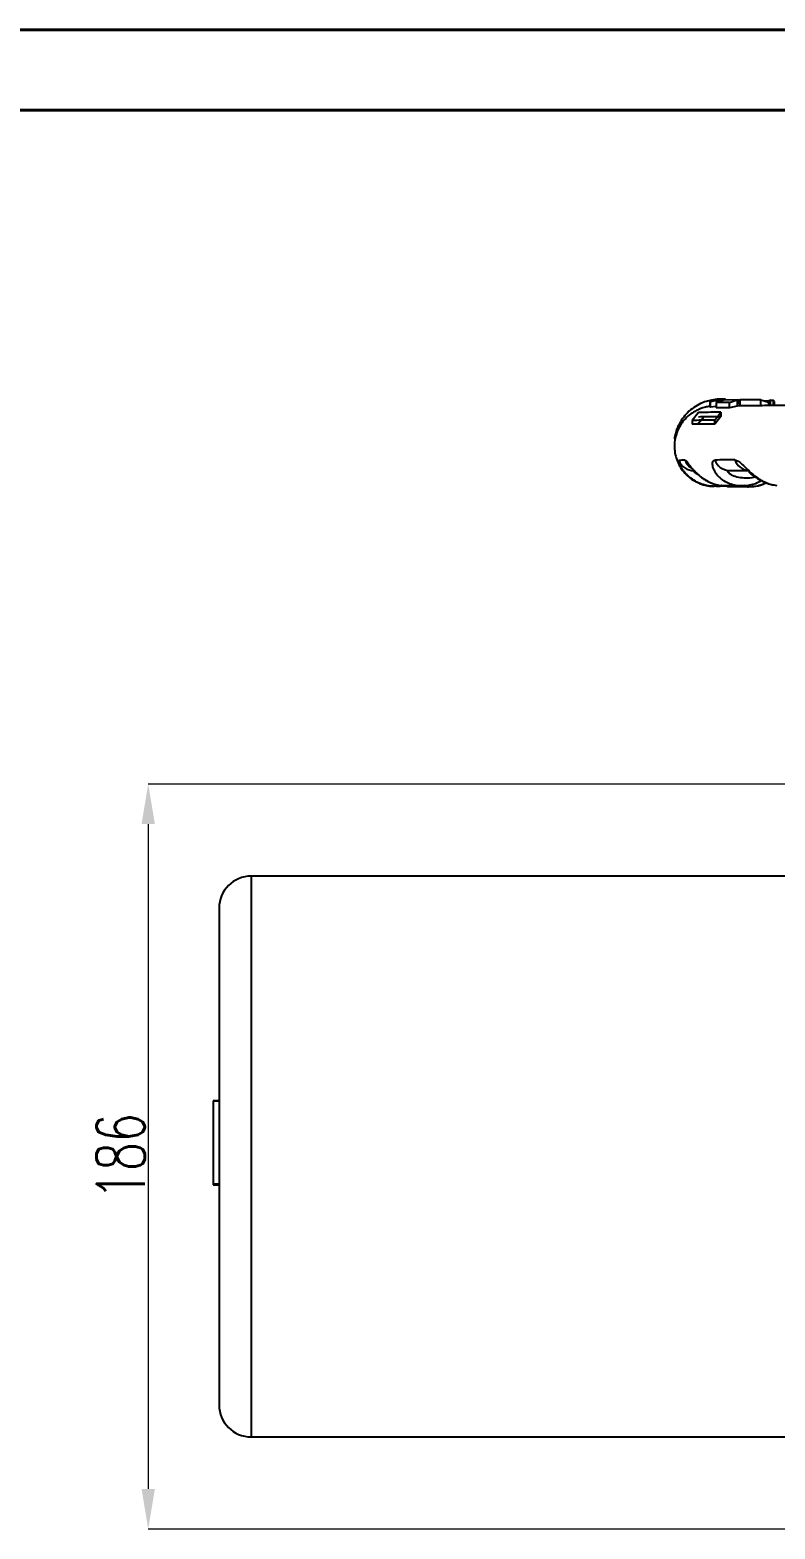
# Model space of a CAD drawing. Header units: millimetres. Extents: x 2379 to 4059, y 879 to 2067.
# Drawn here: x 3220.6 to 3406.5, y 1692.9 to 2067.1 of the extents above; entities that cross this region are included whole.
import ezdxf

# ---------------------------------------------------------------- set-up
doc = ezdxf.new("R2010")
doc.units = ezdxf.units.MM
doc.layers.add('AM_5', color=3, linetype='Continuous', lineweight=25)
doc.layers.add('粗实线', color=7, linetype='Continuous', lineweight=40)
doc.styles.add('SLDTEXTSTYLE1', font='txt.shx', dxfattribs={"width": 0.7, "bigfont": 'gbcbig.shx'})
doc.dimstyles.new('SLDDIMSTYLE12$0', dxfattribs={"dimtxt": 12, "dimasz": 10, "dimexe": 0, "dimexo": 0.0625, "dimgap": 0.875, "dimtad": 1, "dimdec": 1, "dimlfac": 1.8, "dimrnd": 1e-09, "dimzin": 12, "dimdsep": 46, "dimtxsty": 'SLDTEXTSTYLE1', "dimcen": 0.09, "dimdle": 8.16, "dimclrd": 3, "dimclre": 3, "dimadec": 0, "dimazin": 3, "dimtfac": 1, "dimtdec": 1, "dimtofl": 0, "dimtmove": 0, "dimatfit": 3, "dimfxl": 0, "dimfrac": 2, "dimtolj": 1, "dimlwd": 5, "dimlwe": 5, "dimarcsym": 0})

# ---------------------------------------------------------------- blocks, each defined once
blk = doc.blocks.new('*D33')
at = {"layer": 'AM_5', "color": 3, "lineweight": 5, "transparency": 16777216}
blk.add_line((3416.69, 1878.88), (3250.07, 1878.88), dxfattribs=at)
at = {"layer": 'AM_5', "color": 3, "linetype": 'Continuous', "lineweight": 5, "transparency": 16777216}
for p, q in [((3250.07, 1868.88), (3250.07, 1702.88)), ((3416.69, 1692.88), (3250.07, 1692.88))]:
    blk.add_line(p, q, dxfattribs=at)
at = {"layer": 'AM_5', "color": 3, "transparency": 16777216}
for points in [[(3248.4, 1868.88), (3251.73, 1868.88), (3250.07, 1878.88)], [(3248.4, 1702.88), (3251.73, 1702.88), (3250.07, 1692.88)]]:
    blk.add_solid(points, dxfattribs=at)
at = {"layer": 'Defpoints', "color": 0, "transparency": 16777216}
for p in [(3416.75, 1878.88), (3250.07, 1692.88), (3416.75, 1692.88)]:
    blk.add_point(p, dxfattribs=at)
at = {"layer": 'AM_5', "color": 0, "transparency": 16777216, "insert": (3243.19, 1785.88), "char_height": 12, "attachment_point": 5, "rotation": 90, "style": 'SLDTEXTSTYLE1'}
blk.add_mtext('\\A1;186', dxfattribs=at)

msp = doc.modelspace()

# ---------------------------------------------------------------- linework, layer by layer
at = {"color": 7, "linetype": 'Continuous', "lineweight": 25}
for p, q in [((3391.859, 1974.731), (3390.268, 1974.365)), ((3390.446, 1974.368), (3390.268, 1974.365)), ((3390.268, 1974.365), (3390.268, 1972.96)), ((3390.446, 1972.963), (3390.268, 1972.96)), ((3390.446, 1974.368), (3392.949, 1974.862)), ((3390.446, 1972.963), (3390.446, 1974.368)), ((3391.82, 1973.124), (3390.446, 1972.963)), ((3392.05, 1974.928), (3390.658, 1974.704)), ((3391.859, 1974.731), (3390.658, 1974.704)), ((3393.682, 1974.739), (3391.82, 1974.124)), ((3395.176, 1974.16), (3391.82, 1974.124)), ((3391.82, 1974.124), (3391.82, 1972.78)), ((3395.176, 1972.808), (3391.82, 1972.78)), ((3393.21, 1974.953), (3392.05, 1974.928)), ((3392.949, 1974.862), (3394.136, 1975.005)), ((3393.234, 1974.955), (3393.21, 1974.953)), ((3393.96, 1975.002), (3393.234, 1974.955)), ((3397.021, 1974.772), (3393.682, 1974.739)), ((3394.136, 1975.005), (3393.96, 1975.002)), ((3395.176, 1974.16), (3397.021, 1974.772)), ((3395.176, 1972.808), (3395.176, 1974.16)), ((3397.021, 1973.237), (3395.176, 1972.808)), ((3397.021, 1974.772), (3397.021, 1973.237)), ((3397.564, 1974.723), (3397.04, 1974.767)), ((3397.06, 1974.801), (3397.225, 1974.783)), ((3397.707, 1973.925), (3397.343, 1974.064)), ((3397.707, 1974.777), (3397.707, 1973.31)), ((3402.947, 1974.814), (3404.88, 1974.18)), ((3402.947, 1973.342), (3402.947, 1974.814)), ((3403.609, 1974.597), (3405.057, 1974.591)), ((3404.88, 1974.18), (3404.88, 1973.352)), ((3404.88, 1973.616), (3405.268, 1973.407)), ((3405.268, 1973.407), (3404.88, 1973.4)), ((3405.341, 1974.757), (3405.057, 1974.591)), ((3405.057, 1974.591), (3405.057, 1973.52)), ((3405.341, 1974.757), (3406.067, 1974.754)), ((3405.341, 1973.354), (3405.341, 1974.757)), ((3406.366, 1974.428), (3406.067, 1974.754)), ((3406.067, 1974.754), (3406.067, 1973.358)), ((3406.366, 1973.359), (3406.366, 1974.428)), ((3383.176, 1968.862), (3383.176, 1969.768)), ((3387.389, 1971.634), (3385.842, 1969.659)), ((3385.842, 1969.659), (3385.842, 1968.714)), ((3387.131, 1968.739), (3388.786, 1970.608)), ((3391.458, 1969.759), (3392.956, 1971.714)), ((3392.956, 1970.641), (3391.458, 1968.76)), ((3391.458, 1968.76), (3391.458, 1969.759)), ((3392.956, 1971.714), (3392.956, 1970.641)), ((3382.03, 1967.574), (3381.434, 1965.427)), ((3381.434, 1965.427), (3381.434, 1965.077)), ((3381.585, 1965.077), (3381.434, 1965.077)), ((3382.03, 1966.68), (3381.813, 1965.899)), ((3382.041, 1967.596), (3382.03, 1967.574)), ((3382.03, 1966.68), (3382.03, 1967.574)), ((3382.041, 1966.704), (3382.03, 1966.68)), ((3382.041, 1966.704), (3382.041, 1967.596)), ((3395.023, 1957.196), (3399.933, 1957.222)), ((3395.023, 1957.196), (3400.052, 1957.192)), ((3390.436, 1953.264), (3390.348, 1953.268)), ((3390.355, 1953.276), (3390.39, 1953.286)), ((3390.39, 1953.286), (3390.436, 1953.311)), ((3390.48, 1953.276), (3390.436, 1953.311)), ((3390.48, 1953.276), (3390.437, 1953.264)), ((3390.748, 1953.243), (3390.721, 1953.275)), ((3391.428, 1953.268), (3393.341, 1953.339)), ((3392.669, 1953.357), (3393.15, 1953.462)), ((3394.566, 1953.196), (3393.864, 1953.341)), ((3394.653, 1953.187), (3394.489, 1953.221)), ((3394.566, 1953.196), (3394.489, 1953.221)), ((3394.61, 1953.196), (3394.566, 1953.196)), ((3395.182, 1953.207), (3394.653, 1953.187)), ((3395.179, 1953.188), (3395.557, 1953.137)), ((3397.326, 1953.289), (3395.182, 1953.207)), ((3397.232, 1953.372), (3397.41, 1953.4)), ((3398.916, 1953.428), (3397.327, 1953.361)), ((3397.327, 1953.361), (3397.41, 1953.4)), ((3398.307, 1953.314), (3398.659, 1953.38)), ((3399.003, 1953.154), (3400.205, 1953.202)), ((3399.604, 1953.106), (3399.9, 1953.104)), ((3416.75, 1855.879), (3275.75, 1855.879)), ((3266.25, 1799.807), (3267.75, 1799.807)), ((3266.25, 1799.807), (3266.25, 1779.074)), ((3267.75, 1799.807), (3266.25, 1799.807)), ((3266.25, 1799.807), (3266.25, 1799.807)), ((3266.25, 1779.074), (3267.75, 1779.074)), ((3266.25, 1779.074), (3266.25, 1778.841)), ((3266.25, 1778.841), (3267.75, 1778.841)), ((3275.75, 1715.879), (3416.75, 1715.879))]:
    msp.add_line(p, q, dxfattribs=at)
at = {"color": 7, "linetype": 'Continuous', "lineweight": 25, "flags": 128}
msp.add_lwpolyline([(3275.75, 1855.879), (3275.75, 1855.701), (3275.75, 1855.167), (3275.75, 1854.28), (3275.75, 1853.044), (3275.75, 1851.466), (3275.75, 1849.554), (3275.75, 1847.317), (3275.75, 1844.767), (3275.75, 1841.917), (3275.75, 1838.782), (3275.75, 1835.377), (3275.75, 1831.72), (3275.75, 1827.829), (3275.75, 1823.724), (3275.75, 1819.427), (3275.75, 1814.959), (3275.75, 1810.342), (3275.75, 1805.601), (3275.75, 1800.759), (3275.75, 1795.842), (3275.75, 1790.873), (3275.75, 1785.879), (3275.75, 1780.886), (3275.75, 1775.917), (3275.75, 1771), (3275.75, 1766.158), (3275.75, 1761.417), (3275.75, 1756.8), (3275.75, 1752.332), (3275.75, 1748.035), (3275.75, 1743.93), (3275.75, 1740.039), (3275.75, 1736.382), (3275.75, 1732.977), (3275.75, 1729.842), (3275.75, 1726.992), (3275.75, 1724.442), (3275.75, 1722.205), (3275.75, 1720.293), (3275.75, 1718.715), (3275.75, 1717.479), (3275.75, 1716.592), (3275.75, 1716.058), (3275.75, 1715.879)], dxfattribs=at)
at = {"color": 7, "linetype": 'Continuous', "lineweight": 25}
for centre, radius, start, end in [((3385.398, 1847.258), 112.461, 90.67829, 91.46899), ((3386.246, 1961.095), 3.99, 200.7466, 269.94723), ((3387.8, 1961.11), 3.987, 200.53714, 238.92466), ((3415.143, -1940.58), 3900.426, 90.273673, 90.347423), ((3395.088, 1960.991), 3.796, 198.69099, 269.01094), ((3400.034, 1960.913), 3.692, 197.51104, 268.43264), ((3407.086, 3360.218), 1407.053, 269.518479, 269.594895), ((3275.75, 1847.879), 8, 89.99969, 179.99969), ((3275.75, 1723.879), 8, 179.99969, 269.99969)]:
    msp.add_arc(centre, radius, start, end, dxfattribs=at)
for points, knots in [([(3390.268, 1973.151), (3390.216, 1973.146), (3390.078, 1973.131), (3389.699, 1973.074), (3389.132, 1972.961), (3388.41, 1972.769), (3387.497, 1972.442), (3386.372, 1971.894), (3385.115, 1971.046), (3383.886, 1969.884), (3382.835, 1968.469), (3382.042, 1966.874), (3381.543, 1965.16), (3381.354, 1963.383), (3381.483, 1961.601), (3381.925, 1959.87), (3382.667, 1958.244), (3383.685, 1956.776), (3384.944, 1955.513), (3386.31, 1954.56), (3387.568, 1953.953), (3388.564, 1953.612), (3389.325, 1953.424), (3389.897, 1953.323), (3390.221, 1953.28), (3390.324, 1953.27), (3390.348, 1953.268)], [0, 0, 0, 0, 0.0148867, 0.0392673, 0.0620584, 0.0873333, 0.1182037, 0.1585511, 0.2087423, 0.2639748, 0.320539, 0.3773811, 0.4342854, 0.491206, 0.5481328, 0.6050646, 0.6620035, 0.7189518, 0.7759064, 0.832816, 0.878701, 0.9113007, 0.9380514, 0.963413, 0.9915051, 1, 1, 1, 1]), ([(3390.655, 1974.705), (3390.224, 1974.623), (3389.125, 1974.413), (3387.484, 1973.701), (3385.778, 1972.629), (3384.31, 1971.319), (3383.542, 1970.269), (3383.176, 1969.768)], [0, 0, 0, 0, 0.1436466, 0.3657796, 0.5794741, 0.7996194, 1, 1, 1, 1]), ([(3396.892, 1974.587), (3397.046, 1974.572), (3397.369, 1974.541), (3397.591, 1974.431), (3397.707, 1974.374)], [0, 0, 0, 0, 0.4794776, 1, 1, 1, 1]), ([(3396.892, 1974.396), (3396.983, 1974.378), (3397.3, 1974.317), (3397.538, 1974.215), (3397.707, 1974.143)], [0, 0, 0, 0, 0.2892723, 1, 1, 1, 1]), ([(3396.892, 1974.238), (3396.965, 1974.218), (3397.25, 1974.142), (3397.512, 1973.999), (3397.707, 1973.892)], [0, 0, 0, 0, 0.2547132, 1, 1, 1, 1]), ([(3397.707, 1974.646), (3397.706, 1974.647), (3397.486, 1974.712), (3397.253, 1974.693), (3397.021, 1974.673)], [0, 0, 0, 0, 0.0059339, 1, 1, 1, 1]), ([(3397.707, 1973.85), (3397.545, 1973.945), (3397.326, 1974.074), (3397.083, 1974.142), (3397.021, 1974.16)], [0, 0, 0, 0, 0.7422142, 1, 1, 1, 1]), ([(3551.751, 1973.556), (3549.353, 1973.556), (3545.971, 1973.556), (3540.968, 1973.556), (3536.677, 1973.555), (3531.573, 1973.554), (3526.231, 1973.552), (3520.665, 1973.55), (3514.963, 1973.548), (3509.178, 1973.544), (3503.353, 1973.541), (3497.523, 1973.537), (3491.716, 1973.532), (3485.956, 1973.527), (3480.265, 1973.521), (3474.661, 1973.515), (3469.16, 1973.508), (3463.779, 1973.501), (3458.529, 1973.493), (3453.425, 1973.485), (3448.478, 1973.477), (3443.698, 1973.468), (3439.095, 1973.458), (3434.679, 1973.449), (3430.457, 1973.439), (3426.437, 1973.428), (3422.625, 1973.418), (3419.028, 1973.407), (3415.65, 1973.396), (3412.495, 1973.385), (3409.567, 1973.373), (3406.868, 1973.362), (3404.399, 1973.35), (3402.159, 1973.338), (3400.154, 1973.327), (3398.43, 1973.315), (3397.466, 1973.308), (3397.021, 1973.305)], [0, 0, 0, 0, 0.0344071, 0.0485109, 0.0718894, 0.0961605, 0.1221805, 0.149305, 0.1772714, 0.2058697, 0.2349502, 0.2644009, 0.2941371, 0.3240924, 0.3542143, 0.3844599, 0.4147936, 0.445185, 0.4756078, 0.5060385, 0.5364555, 0.5668389, 0.5971695, 0.6274283, 0.6575964, 0.6876542, 0.7175815, 0.7473561, 0.7769545, 0.8063502, 0.8355137, 0.8644114, 0.8930048, 0.921249, 0.9490912, 0.9764687, 1, 1, 1, 1]), ([(3397.032, 1974.794), (3397.186, 1974.798), (3397.372, 1974.803), (3397.551, 1974.752), (3397.582, 1974.743)], [0, 0, 0, 0, 0.8253899, 1, 1, 1, 1]), ([(3402.947, 1974.814), (3401.903, 1974.808), (3399.809, 1974.796), (3398.409, 1974.783), (3397.707, 1974.777)], [0, 0, 0, 0, 0.4988559, 1, 1, 1, 1]), ([(3383.176, 1969.768), (3383.031, 1969.538), (3382.744, 1969.084), (3382.405, 1968.429), (3382.189, 1967.95), (3382.088, 1967.709), (3382.05, 1967.616), (3382.044, 1967.603), (3382.041, 1967.596)], [0, 0, 0, 0, 0.2914797, 0.5750699, 0.8079281, 0.8967748, 0.9490808, 1, 1, 1, 1]), ([(3383.75, 1969.613), (3383.747, 1969.611), (3383.507, 1969.408), (3383.34, 1969.133), (3383.176, 1968.862)], [0, 0, 0, 0, 0.0135543, 1, 1, 1, 1]), ([(3391.458, 1969.759), (3390.329, 1969.741), (3388.09, 1969.706), (3386.587, 1969.675), (3385.842, 1969.659)], [0, 0, 0, 0, 0.5039201, 1, 1, 1, 1]), ([(3391.458, 1968.76), (3390.337, 1968.753), (3388.097, 1968.738), (3386.593, 1968.722), (3385.842, 1968.714)], [0, 0, 0, 0, 0.5000002, 1, 1, 1, 1]), ([(3392.956, 1971.714), (3391.838, 1971.7), (3389.617, 1971.672), (3388.128, 1971.647), (3387.389, 1971.634)], [0, 0, 0, 0, 0.5034187, 1, 1, 1, 1]), ([(3387.389, 1970.595), (3388.134, 1970.603), (3389.624, 1970.618), (3391.845, 1970.634), (3392.956, 1970.641)], [0, 0, 0, 0, 0.4999998, 1, 1, 1, 1]), ([(3390.39, 1953.286), (3389.788, 1953.385), (3388.618, 1953.578), (3386.965, 1954.261), (3385.747, 1955.023), (3384.898, 1955.732), (3384.337, 1956.284), (3383.844, 1956.859), (3383.414, 1957.454), (3383.069, 1958.026), (3382.716, 1958.733), (3382.458, 1959.487), (3382.496, 1959.617), (3382.515, 1959.682)], [0, 0, 0, 0, 0.1284973, 0.2497639, 0.3799902, 0.4410033, 0.4995684, 0.5633982, 0.624473, 0.6884765, 0.7497189, 0.8750081, 1, 1, 1, 1]), ([(3384.066, 1959.711), (3384.182, 1959.649), (3384.415, 1959.523), (3385.068, 1958.629), (3385.799, 1957.697), (3386.509, 1956.91), (3387.281, 1956.146), (3388.173, 1955.415), (3389.163, 1954.769), (3390.218, 1954.2), (3391.63, 1953.63), (3392.799, 1953.439), (3393.401, 1953.34)], [0, 0, 0, 0, 0.12453307, 0.24972036, 0.37466042, 0.43581286, 0.49973693, 0.61930852, 0.68312671, 0.74990605, 0.87133509, 1, 1, 1, 1]), ([(3397.232, 1953.372), (3396.665, 1953.47), (3395.563, 1953.661), (3394.051, 1954.342), (3392.979, 1955.105), (3392.27, 1955.814), (3391.824, 1956.368), (3391.46, 1956.943), (3391.179, 1957.54), (3390.996, 1958.113), (3390.884, 1958.823), (3390.973, 1959.579), (3391.319, 1959.709), (3391.493, 1959.775)], [0, 0, 0, 0, 0.1284725, 0.2497517, 0.3799936, 0.4410084, 0.4995707, 0.5633997, 0.6244689, 0.6884772, 0.7497185, 0.8750106, 1, 1, 1, 1]), ([(3396.513, 1959.802), (3396.777, 1959.739), (3397.307, 1959.613), (3398.32, 1958.713), (3399.264, 1957.777), (3400.095, 1956.988), (3400.953, 1956.221), (3401.89, 1955.489), (3402.891, 1954.842), (3403.933, 1954.274), (3405.295, 1953.706), (3406.389, 1953.518), (3406.952, 1953.421)], [0, 0, 0, 0, 0.1245352, 0.24971233, 0.37466833, 0.43581207, 0.49973476, 0.6193036, 0.68313056, 0.74992474, 0.87137284, 1, 1, 1, 1]), ([(3386.183, 1957.282), (3386.174, 1957.279), (3386.141, 1957.271), (3386.268, 1957.119), (3386.547, 1956.817), (3387.161, 1956.224), (3388.197, 1955.34), (3389.892, 1954.325), (3391.374, 1953.647), (3392.286, 1953.553), (3392.421, 1953.539)], [0, 0, 0, 0, 0.023323, 0.0856596, 0.1580207, 0.2430344, 0.4417407, 0.6789866, 0.9522608, 1, 1, 1, 1]), ([(3387.44, 1956.06), (3387.311, 1956.122), (3386.928, 1956.305), (3386.482, 1956.674), (3386.201, 1957.031), (3386.229, 1957.08), (3386.243, 1957.105)], [0, 0, 0, 0, 0.1407072, 0.4184993, 0.7090977, 1, 1, 1, 1]), ([(3401.595, 1955.53), (3401.455, 1955.489), (3400.687, 1955.266), (3399.271, 1955.22), (3397.434, 1955.355), (3396.004, 1955.787), (3395.14, 1956.319), (3394.763, 1956.763), (3394.729, 1957.123), (3394.925, 1957.171), (3395.023, 1957.196)], [0, 0, 0, 0, 0.0426739, 0.2343151, 0.4259587, 0.6169991, 0.7170695, 0.8085352, 0.9042176, 1, 1, 1, 1]), ([(3398.659, 1953.38), (3399.716, 1953.474), (3401.345, 1953.619), (3402.731, 1954.455), (3403.217, 1954.748)], [0, 0, 0, 0, 0.64930935, 1, 1, 1, 1]), ([(3399.874, 1953.104), (3400.485, 1953.137), (3401.68, 1953.201), (3403.151, 1953.6), (3403.958, 1953.986), (3404.235, 1954.119)], [0, 0, 0, 0, 0.4074999, 0.7971073, 1, 1, 1, 1]), ([(3400.148, 1957.063), (3400.103, 1957.05), (3399.95, 1957.006), (3399.883, 1956.932), (3399.986, 1956.76), (3400.26, 1956.517), (3400.601, 1956.244), (3401.065, 1955.897), (3402.155, 1955.121), (3403.736, 1954.259), (3405.35, 1953.642), (3406.151, 1953.568), (3406.345, 1953.551)], [0, 0, 0, 0, 0.0349153, 0.1182998, 0.1932785, 0.2622653, 0.3240599, 0.3768786, 0.4681528, 0.7421421, 0.9372986, 1, 1, 1, 1]), ([(3400.205, 1953.202), (3400.67, 1953.205), (3401.998, 1953.212), (3403.407, 1953.619), (3404.198, 1954.116), (3404.213, 1954.126)], [0, 0, 0, 0, 0.3456559, 0.9874843, 1, 1, 1, 1]), ([(3390.452, 1953.258), (3390.513, 1953.252), (3390.779, 1953.224), (3391.016, 1953.215), (3391.188, 1953.208), (3391.294, 1953.204)], [0, 0, 0, 0, 0.102874, 0.44986243, 1, 1, 1, 1]), ([(3393.297, 1953.401), (3393.274, 1953.393), (3392.381, 1953.103), (3391.418, 1953.191), (3390.48, 1953.276)], [0, 0, 0, 0, 0.0262577, 1, 1, 1, 1]), ([(3391.845, 1953.221), (3392.289, 1953.211), (3392.796, 1953.2), (3393.28, 1953.323), (3393.341, 1953.339)], [0, 0, 0, 0, 0.8752223, 1, 1, 1, 1]), ([(3393.177, 1953.376), (3393.156, 1953.372), (3392.938, 1953.327), (3392.648, 1953.296), (3392.312, 1953.257), (3392.219, 1953.252), (3392.165, 1953.249)], [0, 0, 0, 0, 0.0243784, 0.2655272, 0.5754897, 1, 1, 1, 1]), ([(3393.401, 1953.34), (3393.945, 1953.345), (3395.035, 1953.356), (3396.499, 1953.366), (3397.232, 1953.372)], [0, 0, 0, 0, 0.4993996, 1, 1, 1, 1]), ([(3397.327, 1953.361), (3396.596, 1953.356), (3395.131, 1953.346), (3394.041, 1953.335), (3393.496, 1953.33)], [0, 0, 0, 0, 0.4993996, 1, 1, 1, 1]), ([(3394.587, 1953.282), (3394.872, 1953.285), (3395.545, 1953.292), (3396.786, 1953.303), (3397.842, 1953.31), (3398.34, 1953.314)], [0, 0, 0, 0, 0.2805546, 0.6611713, 1, 1, 1, 1]), ([(3394.653, 1953.187), (3395.284, 1953.182), (3396.549, 1953.17), (3398.184, 1953.16), (3399.003, 1953.154)], [0, 0, 0, 0, 0.499399, 1, 1, 1, 1]), ([(3398.919, 1953.163), (3398.1, 1953.169), (3396.57, 1953.179), (3395.388, 1953.189), (3394.839, 1953.194)], [0, 0, 0, 0, 0.53618073, 1, 1, 1, 1]), ([(3267.75, 1847.88), (3267.75, 1847.791), (3267.75, 1847.61), (3267.75, 1846.121), (3267.75, 1843.874), (3267.75, 1841.031), (3267.75, 1837.852), (3267.75, 1834.092), (3267.75, 1829.798), (3267.75, 1825.036), (3267.75, 1819.885), (3267.75, 1814.433), (3267.75, 1808.194), (3267.75, 1801.192), (3267.75, 1793.519), (3267.75, 1785.88), (3267.75, 1778.241), (3267.75, 1770.568), (3267.75, 1763.565), (3267.75, 1757.326), (3267.75, 1751.874), (3267.75, 1746.723), (3267.75, 1741.961), (3267.75, 1737.667), (3267.75, 1733.907), (3267.75, 1730.728), (3267.75, 1727.885), (3267.75, 1725.638), (3267.75, 1724.149), (3267.75, 1723.968), (3267.75, 1723.88)], [0, 0, 0, 0, 0.03881441, 0.07883249, 0.1199761, 0.15188795, 0.18430368, 0.21706425, 0.25, 0.28293574, 0.31569631, 0.34811204, 0.38002389, 0.4211651, 0.46118377, 0.5, 0.53881379, 0.57883249, 0.6199761, 0.65188795, 0.68430368, 0.71706425, 0.75, 0.78293574, 0.81569631, 0.84811204, 0.88002389, 0.9211651, 0.96118438, 1, 1, 1, 1])]:
    msp.add_open_spline(points, degree=3, knots=knots, dxfattribs=at)
at = {"layer": '粗实线'}
for p, q in [((4058.984, 2067.144), (2378.984, 2067.144)), ((4038.984, 2047.144), (2478.984, 2047.144))]:
    msp.add_line(p, q, dxfattribs=at)

# ---------------------------------------------------------------- dimensions: what is measured, and where the dimension line sits
at = {"layer": 'AM_5'}
dim = msp.add_linear_dim(base=(3250.066, 1692.879), p1=(3416.75, 1878.879), p2=(3416.75, 1692.879), angle=90, dimstyle='SLDDIMSTYLE12$0', override={"dimlfac": 1, "dimpost": ''}, dxfattribs=at)
dim.commit()
dim.dimension.update_dxf_attribs({"geometry": '*D33', "text_midpoint": (3243.191, 1785.879)})

doc.saveas('drawing.dxf')
